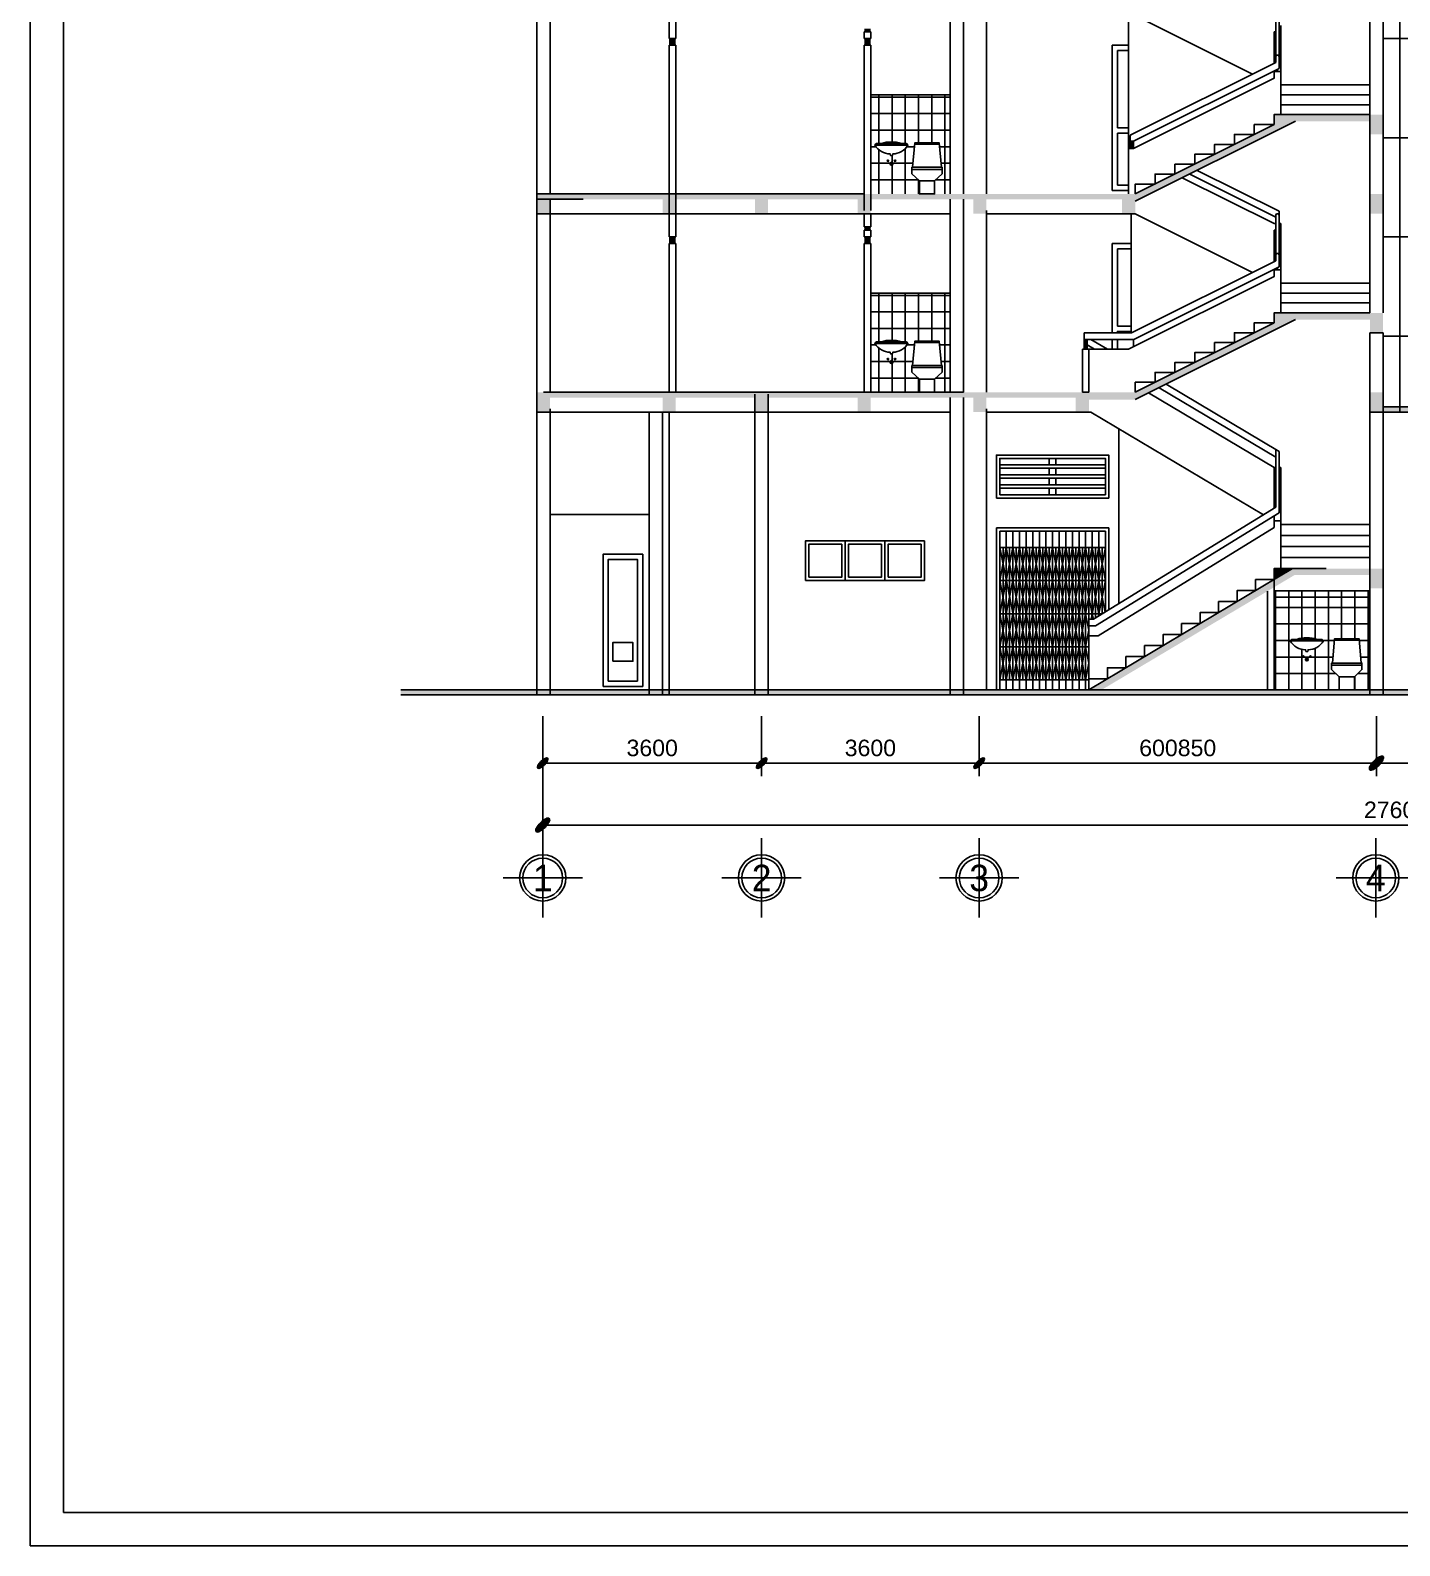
# Model space of a CAD drawing. Extents: x -107325 to -33325, y -20432 to 32068.
# Drawn here: x -107325 to -86613, y -20432 to 2491 of the extents above; entities that cross this region are included whole.
import ezdxf
from ezdxf.enums import TextEntityAlignment as Align

# ---------------------------------------------------------------- set-up
doc = ezdxf.new("R2010")
doc.units = 0
doc.header["$LTSCALE"] = 800
doc.header["$MEASUREMENT"] = 0
doc.header["$PDMODE"] = 2
doc.layers.get('0').update_dxf_attribs({"linetype": 'CONTINUOUS'})
doc.layers.get('DEFPOINTS').update_dxf_attribs({"linetype": 'CONTINUOUS'})
for name, color, linetype in [('BAO', 3, 'CONTINUOUS'), ('CUA', 4, 'CONTINUOUS'), ('DIM', 6, 'CONTINUOUS'), ('HATCH', 6, 'CONTINUOUS'), ('mc1', 5, 'CONTINUOUS'), ('MDUNG', 3, 'CONTINUOUS'), ('TBI', 3, 'CONTINUOUS'), ('TEXT', 7, 'CONTINUOUS')]:
    doc.layers.add(name, color=color, linetype=linetype)
doc.styles.add('T2', font='VTIMESN.TTF')
doc.styles.add('VNI-HELVE', font='VHELVEN.TTF')
doc.dimstyles.new('DIM100S', dxfattribs={"dimtxt": 250, "dimasz": 150, "dimexe": 200, "dimexo": 0, "dimgap": 100, "dimtad": 1, "dimdec": 0, "dimlfac": 100, "dimrnd": 50, "dimzin": 0, "dimdsep": 46, "dimtxsty": 'VNI-HELVE', "dimblk1": 'ARCHTICK', "dimblk2": 'ARCHTICK', "dimsah": 1, "dimcen": 0, "dimclrd": 6, "dimclre": 6, "dimclrt": 6, "dimadec": 0, "dimazin": 0, "dimtfac": 1, "dimtdec": 0, "dimtofl": 0, "dimtmove": 0, "dimatfit": 3, "dimldrblk": 'ARCHTICK', "dimfxl": 0, "dimtolj": 1, "dimtzin": 0, "dimarcsym": 0})

# ---------------------------------------------------------------- blocks, each defined once
blk = doc.blocks.new('WC2d21')
at = {"color": 151}
for p, q in [((-250, 738), (250, 738)), ((-69, 502), (-39, 502)), ((-54, 517), (-54, 488)), ((0, 483), (0, 432)), ((69, 502), (39, 502)), ((54, 517), (54, 488)), ((-25, 457), (25, 457))]:
    blk.add_line(p, q, dxfattribs=at)
blk.add_line((-154, 762), (154, 762))
blk.add_lwpolyline([(14, 580), (19, 605, 0.263805), (250, 738), (229, 762), (154, 762, 0.159336), (-154, 762), (-229, 762), (-250, 738, 0.263805), (-19, 605), (-14, 580), (0, 580)], format="xyb", close=True)
for centre, radius in [((-54, 502), 10.5), ((0, 457), 21), ((54, 502), 10.5)]:
    blk.add_circle(centre, radius, dxfattribs=at)
blk = doc.blocks.new('fdwc')
at = {"layer": 'mc1', "color": 4, "linetype": 'ByBlock'}
for points in [[(-600, 0), (0, 0), (0, 2000), (-600, 2000)], [(-520, 80), (-80, 80), (-80, 1920), (-520, 1920)], [(-452, 380), (-148, 380), (-148, 663), (-452, 663)]]:
    blk.add_lwpolyline(points, close=True, dxfattribs=at)
blk = doc.blocks.new('_ArchTick')
h = blk.add_hatch(color=256)
edge = h.paths.add_edge_path()
edge.add_ellipse((0, 0), major_axis=(0.5, 0.5), ratio=0.348148, start_angle=0, end_angle=360)
blk.add_ellipse((0, 0), major_axis=(0.5, 0.5), ratio=0.348148)
blk = doc.blocks.new('*D6')
at = {"layer": 'DEFPOINTS', "color": 0, "linetype": 'Continuous'}
for p in [(-99575, -7885), (-96264, -7885), (-96264, -8594)]:
    blk.add_point(p, dxfattribs=at)
at = {"layer": 'DIM', "color": 6, "linetype": 'Continuous', "lineweight": -2}
for p, q in [((-99575, -7885), (-99575, -8794)), ((-96264, -7885), (-96264, -8794)), ((-99575, -8594), (-96264, -8594))]:
    blk.add_line(p, q, dxfattribs=at)
at = {"layer": 'DIM', "color": 6, "linetype": 'Continuous', "lineweight": -2, "xscale": 150, "yscale": 150, "zscale": 150, "rotation": 180}
blk.add_blockref('_ArchTick', (-99575, -8594), dxfattribs=at)
at = {"layer": 'DIM', "color": 6, "linetype": 'Continuous', "lineweight": -2, "xscale": 150, "yscale": 150, "zscale": 150}
blk.add_blockref('_ArchTick', (-96264, -8594), dxfattribs=at)
at = {"layer": 'DIM', "color": 6, "linetype": 'Continuous', "insert": (-97919, -8366), "char_height": 250, "attachment_point": 5, "style": 'VNI-HELVE'}
blk.add_mtext('\\A1;3600', dxfattribs=at)
blk = doc.blocks.new('*D7')
at = {"layer": 'DEFPOINTS', "color": 0, "linetype": 'Continuous'}
for p in [(-96264, -7885), (-92974, -7885), (-92974, -8594)]:
    blk.add_point(p, dxfattribs=at)
at = {"layer": 'DIM', "color": 6, "linetype": 'Continuous', "lineweight": -2}
for p, q in [((-96264, -7885), (-96264, -8794)), ((-92974, -7885), (-92974, -8794)), ((-96264, -8594), (-92974, -8594))]:
    blk.add_line(p, q, dxfattribs=at)
at = {"layer": 'DIM', "color": 6, "linetype": 'Continuous', "lineweight": -2, "xscale": 150, "yscale": 150, "zscale": 150, "rotation": 180}
blk.add_blockref('_ArchTick', (-96264, -8594), dxfattribs=at)
at = {"layer": 'DIM', "color": 6, "linetype": 'Continuous', "lineweight": -2, "xscale": 150, "yscale": 150, "zscale": 150}
blk.add_blockref('_ArchTick', (-92974, -8594), dxfattribs=at)
at = {"layer": 'DIM', "color": 6, "linetype": 'Continuous', "insert": (-94619, -8366), "char_height": 250, "attachment_point": 5, "style": 'VNI-HELVE'}
blk.add_mtext('\\A1;3600', dxfattribs=at)
blk = doc.blocks.new('*D8')
at = {"layer": 'DEFPOINTS', "color": 0, "linetype": 'Continuous'}
for p in [(-92974, -7885), (-86965, -7885), (-86965, -8594)]:
    blk.add_point(p, dxfattribs=at)
at = {"layer": 'DIM', "color": 6, "linetype": 'Continuous', "lineweight": -2}
for p, q in [((-92974, -7885), (-92974, -8794)), ((-86965, -7885), (-86965, -8794)), ((-92974, -8594), (-86965, -8594))]:
    blk.add_line(p, q, dxfattribs=at)
at = {"layer": 'DIM', "color": 6, "linetype": 'Continuous', "lineweight": -2, "xscale": 150, "yscale": 150, "zscale": 150, "rotation": 180}
blk.add_blockref('_ArchTick', (-92974, -8594), dxfattribs=at)
at = {"layer": 'DIM', "color": 6, "linetype": 'Continuous', "lineweight": -2, "xscale": 150, "yscale": 150, "zscale": 150}
blk.add_blockref('_ArchTick', (-86965, -8594), dxfattribs=at)
at = {"layer": 'DIM', "color": 6, "linetype": 'Continuous', "insert": (-89970, -8366), "char_height": 250, "attachment_point": 5, "style": 'VNI-HELVE'}
blk.add_mtext('\\A1;600850', dxfattribs=at)
blk = doc.blocks.new('*D9')
at = {"layer": 'DEFPOINTS', "color": 0, "linetype": 'Continuous'}
for p in [(-86965, -7885), (-83669, -7885), (-83669, -8594)]:
    blk.add_point(p, dxfattribs=at)
at = {"layer": 'DIM', "color": 6, "linetype": 'Continuous', "lineweight": -2}
for p, q in [((-86965, -7885), (-86965, -8794)), ((-83669, -7885), (-83669, -8794)), ((-86965, -8594), (-83669, -8594))]:
    blk.add_line(p, q, dxfattribs=at)
at = {"layer": 'DIM', "color": 6, "linetype": 'Continuous', "lineweight": -2, "xscale": 200, "yscale": 200, "zscale": 200, "rotation": 180}
blk.add_blockref('_ArchTick', (-86965, -8594), dxfattribs=at)
at = {"layer": 'DIM', "color": 6, "linetype": 'Continuous', "lineweight": -2, "xscale": 200, "yscale": 200, "zscale": 200}
blk.add_blockref('_ArchTick', (-83669, -8594), dxfattribs=at)
at = {"layer": 'DIM', "color": 6, "linetype": 'Continuous', "insert": (-85317, -8366), "char_height": 250, "attachment_point": 5, "style": 'VNI-HELVE'}
blk.add_mtext('\\A1;3600', dxfattribs=at)
blk = doc.blocks.new('*D22')
at = {"layer": 'DEFPOINTS', "color": 0, "linetype": 'Continuous'}
for p in [(-99575, -7885), (-73761, -7885), (-99575, -9531)]:
    blk.add_point(p, dxfattribs=at)
at = {"layer": 'DIM', "color": 6, "linetype": 'Continuous', "lineweight": -2}
for p, q in [((-99575, -7885), (-99575, -9731)), ((-73761, -7885), (-73761, -9731)), ((-73761, -9531), (-99575, -9531))]:
    blk.add_line(p, q, dxfattribs=at)
at = {"layer": 'DIM', "color": 6, "linetype": 'Continuous', "lineweight": -2, "xscale": 200, "yscale": 200, "zscale": 200, "rotation": 180}
blk.add_blockref('_ArchTick', (-99575, -9531), dxfattribs=at)
at = {"layer": 'DIM', "color": 6, "linetype": 'Continuous', "lineweight": -2, "xscale": 200, "yscale": 200, "zscale": 200}
blk.add_blockref('_ArchTick', (-73761, -9531), dxfattribs=at)
at = {"layer": 'DIM', "color": 6, "linetype": 'Continuous', "insert": (-86668, -9303), "char_height": 250, "attachment_point": 5, "style": 'VNI-HELVE'}
blk.add_mtext('\\A1;27600', dxfattribs=at)

msp = doc.modelspace()

# ---------------------------------------------------------------- hatches: boundary and pattern name
at = {"layer": 'HATCH'}
h = msp.add_hatch(dxfattribs=at)
h.set_pattern_fill('_USER', color=6, scale=250, style=0, pattern_type=0)
h.set_pattern_definition([(0, (98509.05, 7230.74), (0, 250), [])])
h.paths.add_polyline_path([(-93412.808, 1516.307), (-94612.808, 1516.307), (-94612.808, 66.307), (-94612.808, 16.307), (-93877.808, 16.307), (-93877.808, 212.139), (-93991.808, 320.007), (-93991.808, 387.971), (-93991.808, 419.307), (-93980.04, 419.307), (-93947.808, 787.307), (-93762.808, 787.307), (-93577.808, 787.307), (-93545.575, 419.307), (-93533.808, 419.307), (-93533.808, 387.971), (-93533.808, 320.007), (-93647.808, 212.139), (-93647.808, 16.307), (-93412.808, 16.307)])
h.paths.add_polyline_path([(-94071.135, 778.798), (-94050.192, 754.289, -0.263804579), (-94280.959, 620.817), (-94285.862, 596.307), (-94300.332, 596.307), (-94314.802, 596.307), (-94319.706, 620.817, -0.263804579), (-94550.472, 754.289), (-94529.529, 778.798), (-94454.154, 778.798, -0.159336024), (-94146.51, 778.798)], flags=16)
h.paths.add_polyline_path([(-94235.523, 518.798, -1), (-94256.523, 518.798, -1)], flags=16)
h.paths.add_polyline_path([(-94279.332, 473.798, -1), (-94321.332, 473.798, -1)], flags=16)
h.paths.add_polyline_path([(-94344.141, 518.798, -1), (-94365.141, 518.798, -1)], flags=16)
h = msp.add_hatch(dxfattribs=at)
h.set_pattern_fill('_USER', color=6, scale=200, angle=90, style=0, pattern_type=0)
h.set_pattern_definition([(90, (98509.05, 7230.74), (-200, 1e-14), [])])
h.paths.add_polyline_path([(-93412.808, 1516.307), (-94612.808, 1516.307), (-94612.808, 66.307), (-94612.808, 16.307), (-93877.808, 16.307), (-93877.808, 212.139), (-93991.808, 320.007), (-93991.808, 387.971), (-93991.808, 419.307), (-93980.04, 419.307), (-93947.808, 787.307), (-93762.808, 787.307), (-93577.808, 787.307), (-93545.575, 419.307), (-93533.808, 419.307), (-93533.808, 387.971), (-93533.808, 320.007), (-93647.808, 212.139), (-93647.808, 16.307), (-93412.808, 16.307)])
h.paths.add_polyline_path([(-94071.135, 778.798), (-94050.192, 754.289, -0.263804579), (-94280.959, 620.817), (-94285.862, 596.307), (-94300.332, 596.307), (-94314.802, 596.307), (-94319.706, 620.817, -0.263804579), (-94550.472, 754.289), (-94529.529, 778.798), (-94454.154, 778.798, -0.159336024), (-94146.51, 778.798)], flags=16)
h.paths.add_polyline_path([(-94235.523, 518.798, -1), (-94256.523, 518.798, -1)], flags=16)
h.paths.add_polyline_path([(-94344.141, 518.798, -1), (-94365.141, 518.798, -1)], flags=16)
h.paths.add_polyline_path([(-94279.332, 473.798, -1), (-94321.332, 473.798, -1)], flags=16)
h = msp.add_hatch(dxfattribs=at)
h.set_pattern_fill('_USER', color=6, scale=250, style=0, pattern_type=0)
h.set_pattern_definition([(0, (98509.05, 4230.74), (0, 250), [])])
h.paths.add_polyline_path([(-93412.808, -1483.693), (-94612.808, -1483.693), (-94612.808, -2933.693), (-94612.808, -2983.693), (-93877.808, -2983.693), (-93877.808, -2787.861), (-93991.808, -2679.993), (-93991.808, -2612.029), (-93991.808, -2580.693), (-93980.04, -2580.693), (-93947.808, -2212.693), (-93762.808, -2212.693), (-93577.808, -2212.693), (-93545.575, -2580.693), (-93533.808, -2580.693), (-93533.808, -2612.029), (-93533.808, -2679.993), (-93647.808, -2787.861), (-93647.808, -2983.693), (-93412.808, -2983.693)])
h.paths.add_polyline_path([(-94071.135, -2221.202), (-94050.192, -2245.711, -0.263804579), (-94280.959, -2379.183), (-94285.862, -2403.693), (-94300.332, -2403.693), (-94314.802, -2403.693), (-94319.706, -2379.183, -0.263804579), (-94550.472, -2245.711), (-94529.529, -2221.202), (-94454.154, -2221.202, -0.159336024), (-94146.51, -2221.202)], flags=16)
h.paths.add_polyline_path([(-94235.523, -2481.202, -1), (-94256.523, -2481.202, -1)], flags=16)
h.paths.add_polyline_path([(-94279.332, -2526.202, -1), (-94321.332, -2526.202, -1)], flags=16)
h.paths.add_polyline_path([(-94344.141, -2481.202, -1), (-94365.141, -2481.202, -1)], flags=16)
h = msp.add_hatch(dxfattribs=at)
h.set_pattern_fill('_USER', color=6, scale=200, angle=90, style=0, pattern_type=0)
h.set_pattern_definition([(90, (98509.05, 4230.74), (-200, 1e-14), [])])
h.paths.add_polyline_path([(-93412.808, -1483.693), (-94612.808, -1483.693), (-94612.808, -2933.693), (-94612.808, -2983.693), (-93877.808, -2983.693), (-93877.808, -2787.861), (-93991.808, -2679.993), (-93991.808, -2612.029), (-93991.808, -2580.693), (-93980.04, -2580.693), (-93947.808, -2212.693), (-93762.808, -2212.693), (-93577.808, -2212.693), (-93545.575, -2580.693), (-93533.808, -2580.693), (-93533.808, -2612.029), (-93533.808, -2679.993), (-93647.808, -2787.861), (-93647.808, -2983.693), (-93412.808, -2983.693)])
h.paths.add_polyline_path([(-94071.135, -2221.202), (-94050.192, -2245.711, -0.263804579), (-94280.959, -2379.183), (-94285.862, -2403.693), (-94300.332, -2403.693), (-94314.802, -2403.693), (-94319.706, -2379.183, -0.263804579), (-94550.472, -2245.711), (-94529.529, -2221.202), (-94454.154, -2221.202, -0.159336024), (-94146.51, -2221.202)], flags=16)
h.paths.add_polyline_path([(-94235.523, -2481.202, -1), (-94256.523, -2481.202, -1)], flags=16)
h.paths.add_polyline_path([(-94344.141, -2481.202, -1), (-94365.141, -2481.202, -1)], flags=16)
h.paths.add_polyline_path([(-94279.332, -2526.202, -1), (-94321.332, -2526.202, -1)], flags=16)
h = msp.add_hatch(dxfattribs=at)
h.set_pattern_fill('_USER', color=6, scale=200, angle=90, style=0, pattern_type=0)
h.set_pattern_definition([(90, (98509.05, 26760.27), (-200, 1e-14), [])])
h.paths.add_polyline_path([(-87062.808, -5983.693), (-88512.679, -5983.693), (-88512.679, -7483.693), (-87527.808, -7483.693), (-87527.808, -7287.861), (-87641.808, -7179.993), (-87641.808, -7112.029), (-87641.808, -7080.693), (-87630.04, -7080.693), (-87597.808, -6712.693), (-87412.808, -6712.693), (-87227.808, -6712.693), (-87195.575, -7080.693), (-87183.808, -7080.693), (-87183.808, -7112.029), (-87183.808, -7179.993), (-87297.808, -7287.861), (-87297.808, -7483.693), (-87062.808, -7483.693)])
h.paths.add_polyline_path([(-87787.757, -6721.202), (-87766.815, -6745.711, -0.263804579), (-87997.581, -6879.183), (-88002.484, -6903.693), (-88016.954, -6903.693), (-88031.424, -6903.693), (-88036.328, -6879.183, -0.263804579), (-88267.094, -6745.711), (-88246.152, -6721.202), (-88170.776, -6721.202, -0.159336024), (-87863.132, -6721.202)], flags=16)
h.paths.add_polyline_path([(-87952.145, -6981.202, -1), (-87973.145, -6981.202, -1)], flags=16)
h.paths.add_polyline_path([(-88060.763, -6981.202, -1), (-88081.763, -6981.202, -1)], flags=16)
h.paths.add_polyline_path([(-87995.954, -7026.202, -1), (-88037.954, -7026.202, -1)], flags=16)
h = msp.add_hatch(dxfattribs=at)
h.set_pattern_fill('_USER', color=6, scale=250, style=0, pattern_type=0)
h.set_pattern_definition([(0, (98509.05, 26760.27), (0, 250), [])])
h.paths.add_polyline_path([(-87062.808, -5983.693), (-88512.679, -5983.693), (-88512.679, -7483.693), (-87527.808, -7483.693), (-87527.808, -7287.861), (-87641.808, -7179.993), (-87641.808, -7112.029), (-87641.808, -7080.693), (-87630.04, -7080.693), (-87597.808, -6712.693), (-87412.808, -6712.693), (-87227.808, -6712.693), (-87195.575, -7080.693), (-87183.808, -7080.693), (-87183.808, -7112.029), (-87183.808, -7179.993), (-87297.808, -7287.861), (-87297.808, -7483.693), (-87062.808, -7483.693)])
h.paths.add_polyline_path([(-87787.757, -6721.202), (-87766.815, -6745.711, -0.263804579), (-87997.581, -6879.183), (-88002.484, -6903.693), (-88016.954, -6903.693), (-88031.424, -6903.693), (-88036.328, -6879.183, -0.263804579), (-88267.094, -6745.711), (-88246.152, -6721.202), (-88170.776, -6721.202, -0.159336024), (-87863.132, -6721.202)], flags=16)
h.paths.add_polyline_path([(-87952.145, -6981.202, -1), (-87973.145, -6981.202, -1)], flags=16)
h.paths.add_polyline_path([(-88060.763, -6981.202, -1), (-88081.763, -6981.202, -1)], flags=16)
h.paths.add_polyline_path([(-87995.954, -7026.202, -1), (-88037.954, -7026.202, -1)], flags=16)

# ---------------------------------------------------------------- linework, layer by layer
at = {"layer": 'BAO', "color": 3, "linetype": 'Continuous'}
for p, q in [((-99574.792, -10931.377), (-99574.792, -9731.377)), ((-96263.621, -10931.377), (-96263.621, -9731.377)), ((-92973.951, -10931.377), (-92973.951, -9731.377)), ((-86973.951, -10931.377), (-86973.951, -9731.377)), ((-98974.792, -10331.377), (-100174.792, -10331.377)), ((-95663.621, -10331.377), (-96863.621, -10331.377)), ((-92373.951, -10331.377), (-93573.951, -10331.377)), ((-86373.951, -10331.377), (-87573.951, -10331.377))]:
    msp.add_line(p, q, dxfattribs=at)
for points in [[(-90612.679, 16.307), (-90612.679, 166.307), (-90312.679, 166.307), (-90312.679, 316.307), (-90012.679, 316.307), (-90012.679, 466.307), (-89712.679, 466.307), (-89712.679, 616.307), (-89412.679, 616.307), (-89412.679, 766.307), (-89112.679, 766.307), (-89112.679, 916.307), (-88812.679, 916.307), (-88812.679, 1066.307), (-88512.679, 1066.307)], [(-99662.808, -283.693), (-93412.808, -283.693)], [(-90612.679, -2983.693), (-90612.679, -2833.693), (-90312.679, -2833.693), (-90312.679, -2683.693), (-90012.679, -2683.693), (-90012.679, -2533.693), (-89712.679, -2533.693), (-89712.679, -2383.693), (-89412.679, -2383.693), (-89412.679, -2233.693), (-89112.679, -2233.693), (-89112.679, -2083.693), (-88812.679, -2083.693), (-88812.679, -1933.693), (-88512.679, -1933.693)], [(-99662.808, -3283.693), (-97762.808, -3283.693)], [(-97762.808, -3283.693), (-93412.748, -3283.693)], [(-92862.808, -3283.693), (-91284.189, -3283.693)], [(-91312.679, -7483.693), (-91312.679, -7317.026), (-91032.679, -7317.026), (-91032.679, -7150.359), (-90752.679, -7150.359), (-90752.679, -6983.693), (-90472.679, -6983.693), (-90472.679, -6817.026), (-90192.679, -6817.026), (-90192.679, -6650.359), (-89912.679, -6650.359), (-89912.679, -6483.693), (-89632.679, -6483.693), (-89632.679, -6317.026), (-89352.679, -6317.026), (-89352.679, -6150.359), (-89072.679, -6150.359), (-89072.679, -5983.693), (-88792.679, -5983.693), (-88792.679, -5817.026), (-88512.679, -5817.026)]]:
    msp.add_lwpolyline(points, dxfattribs=at)
for centre, radius in [((-99574.792, -10331.377), 350), ((-99574.792, -10331.377), 300), ((-96263.621, -10331.377), 350), ((-96263.621, -10331.377), 300), ((-92973.951, -10331.377), 350), ((-92973.951, -10331.377), 300), ((-86973.951, -10331.377), 350), ((-86973.951, -10331.377), 300)]:
    msp.add_circle(centre, radius, dxfattribs=at)
at = {"layer": 'CUA', "color": 4, "linetype": 'ByBlock'}
for p, q in [((-88487.679, 2003.074), (-88487.679, 2616.307)), ((-88437.679, 2616.307), (-88437.679, 1915.611)), ((-88412.679, 2466.307), (-88412.679, 2566.307)), ((-88487.679, 2466.307), (-88512.679, 2466.307)), ((-88512.679, 2466.307), (-88512.679, 1990.611)), ((-88412.679, 2466.307), (-88437.679, 2466.307)), ((-88412.679, 1216.307), (-88412.679, 2466.307)), ((-90712.679, 2266.307), (-90962.808, 2266.307)), ((-90962.808, 2266.307), (-90962.808, 66.307)), ((-90712.679, 2186.307), (-90882.808, 2186.307)), ((-90882.808, 2186.307), (-90882.808, 1016.307)), ((-88487.679, 2096.307), (-88487.679, 2016.307)), ((-88457.679, 2116.307), (-88467.679, 2116.307)), ((-88437.679, 2016.307), (-88437.679, 2096.307)), ((-90667.679, 916.307), (-88487.679, 2003.074)), ((-90637.679, 815.611), (-88437.679, 1915.611)), ((-88512.679, 1878.111), (-88512.679, 1766.307)), ((-88412.679, 1866.307), (-88512.679, 1866.307)), ((-88462.679, 1903.111), (-88462.679, 1866.307)), ((-88462.679, 1903.111), (-88462.679, 1866.307)), ((-88412.679, 1216.307), (-88412.679, 1866.307)), ((-88412.679, 1666.307), (-87062.808, 1666.307)), ((-88412.679, 1516.307), (-87062.808, 1516.307)), ((-88412.679, 1366.307), (-87062.808, 1366.307)), ((-90882.808, 1016.307), (-90712.679, 1016.307)), ((-90882.808, 146.307), (-90882.808, 936.307)), ((-90882.808, 936.307), (-90712.679, 936.307)), ((-90712.679, 703.807), (-90712.679, 16.307)), ((-90637.679, 703.807), (-90712.679, 703.807)), ((-90687.679, 896.307), (-90687.679, 816.307)), ((-90687.679, 840.611), (-90687.679, 703.807)), ((-90687.679, 816.307), (-90637.679, 816.307)), ((-90662.679, 816.307), (-90662.679, 703.807)), ((-90662.679, 816.307), (-90662.679, 703.807)), ((-90637.679, 816.307), (-90637.679, 703.807)), ((-89900.876, 260.406), (-88512.679, -433.693)), ((-89788.376, 316.656), (-88487.679, -333.693)), ((-89676.573, 372.557), (-88437.679, -246.889)), ((-90962.808, 66.307), (-90712.679, 66.307)), ((-90712.679, 146.307), (-90882.808, 146.307)), ((-88512.679, -433.693), (-88487.679, -433.693)), ((-88487.679, -383.693), (-88487.679, -303.693)), ((-88487.679, -996.926), (-88487.679, -383.693)), ((-88457.679, -283.693), (-88467.679, -283.693)), ((-88437.679, -383.693), (-88437.679, -246.889)), ((-88437.679, -383.693), (-88437.679, -1084.389)), ((-88437.679, -433.693), (-88412.679, -433.693)), ((-88412.679, -533.693), (-88412.679, -433.693)), ((-88487.679, -533.693), (-88512.679, -533.693)), ((-88512.679, -533.693), (-88512.679, -1009.389)), ((-88412.679, -533.693), (-88437.679, -533.693)), ((-88412.679, -1783.693), (-88412.679, -533.693)), ((-90676.545, -733.693), (-90962.808, -733.693)), ((-90962.808, -733.693), (-90962.808, -2083.693)), ((-90676.545, -813.693), (-90882.808, -813.693)), ((-90882.808, -813.693), (-90882.808, -1983.693)), ((-88487.679, -903.693), (-88487.679, -983.693)), ((-88457.679, -883.693), (-88467.679, -883.693)), ((-88437.679, -983.693), (-88437.679, -903.693)), ((-90667.679, -2083.693), (-88487.679, -996.926)), ((-90636.286, -2183.693), (-88437.679, -1084.389)), ((-88512.679, -1121.889), (-88512.679, -1233.693)), ((-88412.679, -1133.693), (-88512.679, -1133.693)), ((-88462.679, -1096.889), (-88462.679, -1133.693)), ((-88462.679, -1096.889), (-88462.679, -1133.693)), ((-88412.679, -1783.693), (-88412.679, -1133.693)), ((-88412.679, -1333.693), (-87062.808, -1333.693)), ((-88412.679, -1483.693), (-87062.808, -1483.693)), ((-88412.679, -1633.693), (-87062.808, -1633.693)), ((-90882.808, -1983.693), (-90676.545, -1983.693)), ((-91387.679, -2183.693), (-91387.679, -2083.693)), ((-90667.679, -2083.693), (-91387.679, -2083.693)), ((-91387.679, -2183.693), (-91387.679, -2333.693)), ((-90636.286, -2183.693), (-91387.679, -2183.693)), ((-91362.679, -2183.693), (-91362.679, -2333.693)), ((-91362.679, -2183.693), (-91362.679, -2333.693)), ((-91337.679, -2183.693), (-91337.679, -2333.693)), ((-90637.679, -2183.693), (-90637.679, -2296.193)), ((-91412.679, -2333.693), (-91412.679, -2983.693)), ((-91312.679, -2983.693), (-91312.679, -2333.693)), ((-91412.679, -2983.693), (-91312.679, -2983.693)), ((-91243.403, -6417.026), (-91312.679, -6417.026)), ((-91312.679, -6417.026), (-91312.679, -6517.026)), ((-91312.679, -6667.026), (-91312.679, -7483.693))]:
    msp.add_line(p, q, dxfattribs=at)
at = {"layer": 'CUA', "color": 4}
for p, q in [((-91337.679, -2268.52), (-91228.189, -2333.693)), ((-91284.679, -2183.693), (-91032.679, -2333.693)), ((-88487.679, -4722.239), (-88487.679, -3848.574)), ((-88437.679, -4808.887), (-88437.679, -3878.336)), ((-88512.679, -4124.63), (-88487.679, -4124.63)), ((-88512.679, -4737.614), (-88512.679, -4124.63)), ((-88437.679, -4124.63), (-88412.679, -4124.63)), ((-88412.679, -5650.359), (-88412.679, -4124.63)), ((-92712.808, -5033.693), (-92712.808, -7483.693)), ((-91012.808, -5033.693), (-92712.808, -5033.693)), ((-91012.808, -6275.209), (-91012.808, -5033.693)), ((-88512.679, -5031.11), (-88512.679, -4855.012)), ((-88512.679, -4931.11), (-88412.679, -4931.11)), ((-87062.808, -4983.693), (-88412.679, -4983.693)), ((-92662.808, -5083.693), (-92662.808, -7483.693)), ((-91062.808, -5083.693), (-92662.808, -5083.693)), ((-92562.808, -5083.693), (-92562.808, -7483.693)), ((-92462.808, -5083.693), (-92462.808, -7483.693)), ((-92362.808, -5083.693), (-92362.808, -7483.693)), ((-92262.808, -5083.693), (-92262.808, -7483.693)), ((-92162.808, -5083.693), (-92162.808, -7483.693)), ((-92062.808, -5083.693), (-92062.808, -7483.693)), ((-91962.808, -5083.693), (-91962.808, -7483.693)), ((-91862.808, -5083.693), (-91862.808, -7483.693)), ((-91762.808, -5083.693), (-91762.808, -7483.693)), ((-91662.808, -5083.693), (-91662.808, -7483.693)), ((-91562.808, -5083.693), (-91562.808, -7483.693)), ((-91462.808, -5083.693), (-91462.808, -7483.693)), ((-91362.808, -5083.693), (-91362.808, -7483.693)), ((-91262.808, -5083.693), (-91262.808, -6417.026)), ((-91162.808, -5083.693), (-91162.808, -6367.46)), ((-91062.808, -5083.693), (-91062.808, -6305.959)), ((-91062.808, -6305.959), (-91062.808, -5083.693)), ((-87062.808, -5150.359), (-88412.679, -5150.359)), ((-92662.808, -5333.693), (-92262.808, -7333.693)), ((-92662.808, -5333.693), (-91062.808, -5333.693)), ((-92612.808, -5333.693), (-92612.808, -7333.693)), ((-92512.808, -5333.693), (-92512.808, -7333.693)), ((-92412.808, -5333.693), (-92412.808, -7333.693)), ((-92312.808, -5333.693), (-92312.808, -7333.693)), ((-92212.808, -5333.693), (-92212.808, -7333.693)), ((-92112.808, -5333.693), (-92112.808, -7333.693)), ((-92012.808, -5333.693), (-92012.808, -7333.693)), ((-91912.808, -5333.693), (-91912.808, -7333.693)), ((-91812.808, -5333.693), (-91812.808, -7333.693)), ((-91712.808, -5333.693), (-91712.808, -7333.693)), ((-91612.808, -5333.693), (-91612.808, -7333.693)), ((-91512.808, -5333.693), (-91512.808, -7333.693)), ((-91412.808, -5333.693), (-91412.808, -7333.693)), ((-91312.808, -5333.693), (-91312.808, -7333.693)), ((-91212.808, -5333.693), (-91212.808, -6398.21)), ((-91112.808, -5333.693), (-91112.808, -6336.709)), ((-87062.808, -5317.026), (-88412.679, -5317.026)), ((-87062.808, -5483.693), (-88412.679, -5483.693)), ((-92662.808, -5833.693), (-91062.808, -5833.693)), ((-92662.808, -6333.693), (-91107.903, -6333.693)), ((-92662.808, -6833.693), (-91312.679, -6833.693)), ((-92662.808, -7333.693), (-91312.679, -7333.693))]:
    msp.add_line(p, q, dxfattribs=at)
at = {"layer": 'CUA', "color": 3, "linetype": 'Continuous'}
msp.add_line((-91172.679, -6667.026), (-91312.679, -6667.026), dxfattribs=at)
at = {"layer": 'CUA', "color": 4, "linetype": 'ByBlock'}
for points in [[(-88412.679, 1216.307), (-88412.679, 1216.307), (-88412.679, 1866.307), (-88512.679, 1866.307), (-88512.679, 1766.307), (-90637.679, 703.807)], [(-88412.679, -1783.693), (-88412.679, -1783.693), (-88412.679, -1133.693), (-88512.679, -1133.693), (-88512.679, -1233.693), (-90712.679, -2333.693), (-91412.679, -2333.693)], [(-90962.808, -2183.693), (-90962.808, -2333.693)], [(-90882.808, -2083.693), (-90882.808, -2063.693), (-90676.545, -2063.693)], [(-90882.808, -2333.693), (-90882.808, -2183.693)]]:
    msp.add_lwpolyline(points, dxfattribs=at)
for points in [[(-92712.808, -4583.693), (-91012.808, -4583.693), (-91012.808, -3933.693), (-92712.808, -3933.693)], [(-92662.808, -4533.693), (-91062.808, -4533.693), (-91062.808, -3983.693), (-92662.808, -3983.693)], [(-92662.808, -4083.693), (-91062.808, -4083.693), (-91062.808, -3983.693), (-92662.808, -3983.693)], [(-92662.808, -4233.693), (-91062.808, -4233.693), (-91062.808, -4133.693), (-92662.808, -4133.693)], [(-92662.808, -4383.693), (-91062.808, -4383.693), (-91062.808, -4283.693), (-92662.808, -4283.693)], [(-92662.808, -4533.693), (-91062.808, -4533.693), (-91062.808, -4433.693), (-92662.808, -4433.693)]]:
    msp.add_lwpolyline(points, close=True, dxfattribs=at)
at = {"layer": 'CUA', "color": 4}
for points in [[(-91912.808, -4083.693), (-91812.808, -4083.693), (-91812.808, -3983.693), (-91912.808, -3983.693)], [(-91912.808, -4233.693), (-91812.808, -4233.693), (-91812.808, -4133.693), (-91912.808, -4133.693)], [(-91912.808, -4383.693), (-91812.808, -4383.693), (-91812.808, -4283.693), (-91912.808, -4283.693)], [(-91912.808, -4533.693), (-91812.808, -4533.693), (-91812.808, -4433.693), (-91912.808, -4433.693)], [(-95601.782, -5833.693), (-95001.782, -5833.693), (-95001.782, -5233.693), (-95601.782, -5233.693)], [(-95001.782, -5833.693), (-94401.782, -5833.693), (-94401.782, -5233.693), (-95001.782, -5233.693)], [(-94401.782, -5833.693), (-93801.782, -5833.693), (-93801.782, -5233.693), (-94401.782, -5233.693)], [(-95551.782, -5783.693), (-95051.782, -5783.693), (-95051.782, -5283.693), (-95551.782, -5283.693)], [(-94951.782, -5783.693), (-94451.782, -5783.693), (-94451.782, -5283.693), (-94951.782, -5283.693)], [(-94351.782, -5783.693), (-93851.782, -5783.693), (-93851.782, -5283.693), (-94351.782, -5283.693)]]:
    msp.add_lwpolyline(points, close=True, dxfattribs=at)
for points in [[(-92662.808, -7333.693), (-92562.808, -6833.693), (-92662.808, -6333.693), (-92562.808, -5833.693), (-92462.808, -5333.693)], [(-92562.808, -5333.693), (-92662.808, -5833.693), (-92562.808, -6333.693), (-92662.808, -6833.693), (-92562.808, -7333.693)], [(-92462.808, -7333.693), (-92562.808, -6833.693), (-92462.808, -6333.693), (-92362.808, -5833.693), (-92462.808, -5333.693)], [(-92562.808, -5333.693), (-92462.808, -5833.693), (-92562.808, -6333.693), (-92462.808, -6833.693), (-92562.808, -7333.693)], [(-92462.808, -7333.693), (-92362.808, -6833.693), (-92262.808, -6333.693), (-92362.808, -5833.693), (-92262.808, -5333.693)], [(-92362.808, -5333.693), (-92462.808, -5833.693), (-92362.808, -6333.693), (-92462.808, -6833.693), (-92362.808, -7333.693)], [(-92362.808, -5333.693), (-92262.808, -5833.693), (-92362.808, -6333.693), (-92262.808, -6833.693), (-92362.808, -7333.693)], [(-92162.808, -7333.693), (-92262.808, -6833.693), (-92162.808, -6333.693), (-92262.808, -5833.693), (-92162.808, -5333.693)], [(-92262.808, -5333.693), (-92162.808, -5833.693), (-92262.808, -6333.693), (-92162.808, -6833.693), (-92262.808, -7333.693)], [(-92162.808, -5333.693), (-92062.808, -5833.693), (-92162.808, -6333.693), (-92062.808, -6833.693), (-92162.808, -7333.693)], [(-92062.808, -7333.693), (-92162.808, -6833.693), (-92062.808, -6333.693), (-92162.808, -5833.693), (-92062.808, -5333.693)], [(-92062.808, -5333.693), (-91962.808, -5833.693), (-92062.808, -6333.693), (-91962.808, -6833.693), (-92062.808, -7333.693)], [(-91962.808, -7333.693), (-92062.808, -6833.693), (-91962.808, -6333.693), (-92062.808, -5833.693), (-91962.808, -5333.693)], [(-91962.808, -5333.693), (-91862.808, -5833.693), (-91962.808, -6333.693), (-91862.808, -6833.693), (-91962.808, -7333.693)], [(-91862.808, -7333.693), (-91962.808, -6833.693), (-91862.808, -6333.693), (-91962.808, -5833.693), (-91862.808, -5333.693)], [(-91862.808, -5333.693), (-91762.808, -5833.693), (-91862.808, -6333.693), (-91762.808, -6833.693), (-91862.808, -7333.693)], [(-91762.808, -7333.693), (-91862.808, -6833.693), (-91762.808, -6333.693), (-91862.808, -5833.693), (-91762.808, -5333.693)], [(-91762.808, -5333.693), (-91662.808, -5833.693), (-91762.808, -6333.693), (-91662.808, -6833.693), (-91762.808, -7333.693)], [(-91662.808, -7333.693), (-91762.808, -6833.693), (-91662.808, -6333.693), (-91762.808, -5833.693), (-91662.808, -5333.693)], [(-91662.808, -5333.693), (-91562.808, -5833.693), (-91662.808, -6333.693), (-91562.808, -6833.693), (-91662.808, -7333.693)], [(-91562.808, -7333.693), (-91662.808, -6833.693), (-91562.808, -6333.693), (-91662.808, -5833.693), (-91562.808, -5333.693)], [(-91562.808, -5333.693), (-91462.808, -5833.693), (-91562.808, -6333.693), (-91462.808, -6833.693), (-91562.808, -7333.693)], [(-91462.808, -7333.693), (-91562.808, -6833.693), (-91462.808, -6333.693), (-91562.808, -5833.693), (-91462.808, -5333.693)], [(-91462.808, -5333.693), (-91362.808, -5833.693), (-91462.808, -6333.693), (-91362.808, -6833.693), (-91462.808, -7333.693)], [(-91362.808, -7333.693), (-91462.808, -6833.693), (-91362.808, -6333.693), (-91462.808, -5833.693), (-91362.808, -5333.693)], [(-91279.474, -6417.026), (-91262.808, -6333.693), (-91362.808, -5833.693), (-91262.808, -5333.693)], [(-91362.808, -5333.693), (-91262.808, -5833.693), (-91362.808, -6333.693), (-91312.808, -6583.693)], [(-91262.808, -5333.693), (-91162.808, -5833.693), (-91262.808, -6333.693), (-91246.141, -6417.026)], [(-91170.508, -6372.195), (-91162.808, -6333.693), (-91262.808, -5833.693), (-91162.808, -5333.693)], [(-91162.808, -5333.693), (-91062.808, -5833.693), (-91162.808, -6333.693), (-91156.794, -6363.761)], [(-91067.747, -6308.997), (-91162.808, -5833.693), (-91062.808, -5333.693)], [(-91312.808, -7083.693), (-91362.808, -6833.693), (-91312.808, -6583.693)], [(-91312.808, -7083.693), (-91362.808, -7333.693)]]:
    msp.add_lwpolyline(points, dxfattribs=at)
at = {"layer": 'CUA', "color": 4, "linetype": 'ByBlock'}
for centre, start, end in [((-88467.679, 2096.307), 90, 180), ((-88457.679, 2096.307), 0, 90), ((-90667.679, 896.307), 90, 180), ((-88467.679, -303.693), 90, 180), ((-88457.679, -303.693), 0, 90), ((-88467.679, -903.693), 90, 180), ((-88457.679, -903.693), 0, 90)]:
    msp.add_arc(centre, 20, start, end, dxfattribs=at)
at = {"layer": 'HATCH', "color": 6}
for p, q in [((-94612.808, 1516.307), (-93412.808, 1516.307)), ((-94612.808, -1483.693), (-93412.808, -1483.693)), ((-88512.679, -6083.693), (-87062.808, -6083.693))]:
    msp.add_line(p, q, dxfattribs=at)
at = {"layer": 'mc1', "color": 5, "linetype": 'Continuous'}
for p, q in [((-97662.808, 2366.307), (-97562.808, 2366.307)), ((-94612.808, 2466.307), (-94712.808, 2466.307)), ((-94712.808, 2366.307), (-94612.808, 2366.307)), ((-97562.808, 2266.307), (-97662.808, 2266.307)), ((-94612.808, 2266.307), (-94712.808, 2266.307)), ((-97662.808, -633.693), (-97562.808, -633.693)), ((-94712.808, -483.693), (-94612.808, -483.693)), ((-94612.808, -533.693), (-94712.808, -533.693)), ((-94712.808, -633.693), (-94612.808, -633.693)), ((-97562.808, -733.693), (-97662.808, -733.693)), ((-94612.808, -733.693), (-94712.808, -733.693))]:
    msp.add_line(p, q, dxfattribs=at)
at = {"layer": 'mc1', "color": 5}
for p, q in [((-90612.679, -95.496), (-88189.073, 1116.307)), ((-90612.679, 16.307), (-88512.679, 1066.307)), ((-90612.679, -3095.496), (-88189.073, -1883.693)), ((-90612.679, -2983.693), (-88512.679, -1933.693))]:
    msp.add_line(p, q, dxfattribs=at)
at = {"layer": 'mc1'}
for p, q in [((-98962.808, 16.307), (-99662.808, 16.307)), ((-98962.808, -63.693), (-99662.808, -63.693))]:
    msp.add_line(p, q, dxfattribs=at)
at = {"layer": 'mc1', "color": 4, "linetype": 'Continuous'}
msp.add_line((-86982.808, -7563.693), (-83642.808, -7563.693), dxfattribs=at)
at = {"layer": 'mc1', "color": 5}
for points in [[(-88512.679, 1066.307), (-88512.679, 1216.307), (-87062.808, 1216.307)], [(-88512.679, -1933.693), (-88512.679, -1783.693), (-87062.808, -1783.693)], [(-91312.679, -7483.693), (-88232.679, -5650.359)], [(-88512.679, -5817.026), (-88512.679, -5650.359), (-87726.161, -5650.359)]]:
    msp.add_lwpolyline(points, dxfattribs=at)
at = {"layer": 'mc1', "color": 5, "linetype": 'Continuous'}
for points in [[(-99662.808, 16.307), (-94712.808, 16.307)], [(-99562.808, -2983.693), (-93212.808, -2983.693)], [(-86862.808, -3203.693), (-77162.808, -3203.693)], [(-87062.808, -3283.693), (-80262.808, -3283.693)]]:
    msp.add_lwpolyline(points, dxfattribs=at)
for points in [[(-97662.808, 2366.307), (-97562.808, 2366.307), (-97662.808, 2266.307), (-97562.808, 2266.307)], [(-94712.808, 2516.307), (-94612.808, 2516.307), (-94712.808, 2466.307), (-94612.808, 2466.307)], [(-94712.808, 2366.307), (-94612.808, 2366.307), (-94712.808, 2266.307), (-94612.808, 2266.307)], [(-97662.808, -633.693), (-97562.808, -633.693), (-97662.808, -733.693), (-97562.808, -733.693)], [(-94712.808, -483.693), (-94612.808, -483.693), (-94712.808, -533.693), (-94612.808, -533.693)], [(-94712.808, -633.693), (-94612.808, -633.693), (-94712.808, -733.693), (-94612.808, -733.693)]]:
    msp.add_solid(points, dxfattribs=at)
at = {"layer": 'mc1', "color": 5}
for points in [[(-88512.679, 1116.307), (-88512.679, 1216.307), (-87062.808, 1116.307), (-87062.808, 1216.307)], [(-90612.679, -95.496), (-90612.679, 16.307), (-88189.073, 1116.307), (-88512.679, 1066.307)], [(-88512.679, 1066.307), (-88512.679, 1116.307), (-88189.073, 1116.307)], [(-99662.808, -63.693), (-98962.808, -63.693), (-99662.808, 16.307), (-98962.808, 16.307)], [(-88512.679, -1883.693), (-88512.679, -1783.693), (-87062.808, -1883.693), (-87062.808, -1783.693)], [(-90612.679, -3095.496), (-90612.679, -2983.693), (-88189.073, -1883.693), (-88512.679, -1933.693)], [(-88512.679, -1933.693), (-88512.679, -1883.693), (-88189.073, -1883.693)], [(-91312.679, -3095.496), (-91312.679, -3063.693), (-90612.679, -3095.496), (-90612.679, -3063.693)], [(-86862.808, -3283.693), (-86862.808, -3203.693), (-83762.808, -3283.693), (-83762.808, -3203.693)], [(-88512.679, -5650.359), (-88512.679, -5817.026), (-88232.679, -5650.359)], [(-88400.679, -5750.359), (-88232.679, -5650.359), (-87062.808, -5750.359), (-87062.808, -5650.359)], [(-91312.679, -7483.693), (-91117.17, -7483.693), (-88400.679, -5750.359), (-88205.17, -5750.359)]]:
    msp.add_solid(points, dxfattribs=at)
at = {"layer": 'mc1', "color": 5, "linetype": 'ByBlock'}
for points in [[(-87062.808, 1216.307), (-86862.808, 1216.307), (-87062.808, 916.307), (-86862.808, 916.307)], [(-99662.808, 16.307), (-99462.808, 16.307), (-99662.808, -283.693), (-99462.808, -283.693)], [(-98962.808, 16.307), (-97605.255, 16.307), (-98962.808, -63.693), (-97605.255, -63.693)], [(-97762.808, 16.307), (-97562.808, 16.307), (-97762.808, -283.693), (-97562.808, -283.693)], [(-97562.808, 16.307), (-94812.808, 16.307), (-97562.808, -63.693), (-94812.808, -63.693)], [(-96365.908, 16.307), (-96165.908, 16.307), (-96365.908, -283.693), (-96165.908, -283.693)], [(-94812.808, 16.307), (-94612.808, 16.307), (-94812.808, -283.693), (-94612.808, -283.693)], [(-94612.808, 16.307), (-93062.808, 16.307), (-94612.808, -63.693), (-93062.808, -63.693)], [(-93062.808, 16.307), (-92862.808, 16.307), (-93062.808, -283.693), (-92862.808, -283.693)], [(-92862.808, 16.307), (-90812.679, 16.307), (-92862.808, -63.693), (-90812.679, -63.693)], [(-90812.679, 16.307), (-90612.679, 16.307), (-90812.679, -283.693), (-90612.679, -283.693)], [(-87062.808, 16.307), (-86862.808, 16.307), (-87062.808, -283.693), (-86862.808, -283.693)], [(-87062.808, -1783.693), (-86862.808, -1783.693), (-87062.808, -2083.693), (-86862.808, -2083.693)], [(-99662.808, -2983.693), (-99462.808, -2983.693), (-99662.808, -3283.693), (-99462.808, -3283.693)], [(-99562.808, -2983.693), (-97605.255, -2983.693), (-99562.808, -3063.693), (-97605.255, -3063.693)], [(-98962.808, -2983.693), (-97605.255, -2983.693), (-98962.808, -3063.693), (-97605.255, -3063.693)], [(-97762.808, -2983.693), (-97562.808, -2983.693), (-97762.808, -3283.693), (-97562.808, -3283.693)], [(-97562.808, -2983.693), (-94812.808, -2983.693), (-97562.808, -3063.693), (-94812.808, -3063.693)], [(-96365.908, -2983.693), (-96165.908, -2983.693), (-96365.908, -3283.693), (-96165.908, -3283.693)], [(-94812.808, -2983.693), (-94612.808, -2983.693), (-94812.808, -3283.693), (-94612.808, -3283.693)], [(-94612.808, -2983.693), (-93062.808, -2983.693), (-94612.808, -3063.693), (-93062.808, -3063.693)], [(-93062.808, -2983.693), (-92862.808, -2983.693), (-93062.808, -3283.693), (-92862.808, -3283.693)], [(-92862.808, -2983.693), (-90612.679, -2983.693), (-92862.808, -3063.693), (-90612.679, -3063.693)], [(-91512.679, -2983.693), (-91312.679, -2983.693), (-91512.679, -3283.693), (-91312.679, -3283.693)], [(-87062.808, -2983.693), (-86862.808, -2983.693), (-87062.808, -3283.693), (-86862.808, -3283.693)], [(-87062.808, -5650.359), (-86862.808, -5650.359), (-87062.808, -5950.359), (-86862.808, -5950.359)]]:
    msp.add_solid(points, dxfattribs=at)
at = {"layer": 'mc1', "color": 4, "linetype": 'Continuous'}
for points in [[(-99662.808, -7563.693), (-101723.038, -7563.693), (-99662.808, -7483.693), (-101723.038, -7483.693)], [(-93412.748, -7563.693), (-99662.808, -7563.693), (-93412.748, -7483.693), (-99662.808, -7483.693)], [(-86862.808, -7563.693), (-93412.748, -7563.693), (-86862.808, -7483.693), (-93412.748, -7483.693)], [(-81962.808, -7563.693), (-86862.808, -7563.693), (-81962.808, -7483.693), (-86862.808, -7483.693)]]:
    msp.add_solid(points, dxfattribs=at)
at = {"layer": 'MDUNG', "color": 3}
for p, q in [((-99662.808, 25116.307), (-99662.808, -3233.693)), ((-86612.808, -3283.693), (-86612.808, 23366.307)), ((-87062.808, 16.307), (-87062.808, 3016.307)), ((-86862.808, 16.307), (-86862.808, 3016.307)), ((-99462.808, 16.307), (-99462.808, 2936.307)), ((-93412.808, 2936.307), (-93412.808, 16.307)), ((-93212.808, 2936.307), (-93212.808, 16.307)), ((-92862.808, 16.307), (-92862.808, 2766.307)), ((-97662.808, 2666.307), (-97662.808, 2366.307)), ((-97562.808, 2366.307), (-97562.808, 2666.307)), ((-94712.808, 2466.307), (-94712.808, 2366.307)), ((-94612.808, 2366.307), (-94612.808, 2466.307)), ((-86862.808, 2366.307), (-77162.808, 2366.307)), ((-97662.808, 2266.307), (-97662.808, -333.693)), ((-97562.808, -333.693), (-97562.808, 2266.307)), ((-94712.808, 2266.307), (-94712.808, -233.693)), ((-94612.808, -233.693), (-94612.808, 2266.307)), ((-86862.808, 866.307), (-77162.808, 866.307)), ((-87062.808, -1783.693), (-87062.808, 16.307)), ((-86862.808, -1783.693), (-86862.808, 16.307)), ((-99462.808, -2983.693), (-99462.808, -63.693)), ((-93412.808, -63.693), (-93412.808, -2983.693)), ((-93212.808, -63.693), (-93212.808, -2983.693)), ((-97662.808, -333.693), (-97662.808, -633.693)), ((-97562.808, -633.693), (-97562.808, -333.693)), ((-94712.808, -283.693), (-94712.808, -483.693)), ((-94612.808, -483.693), (-94612.808, -283.693)), ((-92862.808, -2983.693), (-92862.808, -233.693)), ((-94712.808, -533.693), (-94712.808, -633.693)), ((-94612.808, -633.693), (-94612.808, -533.693)), ((-86862.808, -633.693), (-77162.808, -633.693)), ((-97662.808, -733.693), (-97662.808, -2983.693)), ((-97562.808, -2983.693), (-97562.808, -733.693)), ((-94712.808, -733.693), (-94712.808, -2983.693)), ((-94612.808, -2983.693), (-94612.808, -733.693)), ((-87062.808, -7563.693), (-87062.808, -2083.693)), ((-86862.808, -2083.693), (-87062.808, -2083.693)), ((-86862.808, -7563.693), (-86862.808, -2083.693)), ((-86862.808, -2133.693), (-77162.808, -2133.693)), ((-90251.636, -2914.974), (-88487.679, -3964.948)), ((-90145.381, -2861.847), (-88437.679, -3878.336)), ((-96365.908, -7563.693), (-96365.908, -3013.693)), ((-96162.808, -7563.693), (-96162.808, -3013.693)), ((-93412.748, -7563.693), (-93412.748, -3063.693)), ((-93212.748, -3063.693), (-93212.748, -7563.693)), ((-90411.019, -2994.666), (-88512.679, -4124.63)), ((-99662.808, -7563.693), (-99662.808, -3233.693)), ((-99462.808, -3233.693), (-99462.808, -7563.693)), ((-97962.808, -7563.693), (-97962.808, -3283.693)), ((-97762.808, -7563.693), (-97762.808, -3283.693)), ((-97662.808, -3283.693), (-97662.808, -7563.693)), ((-92862.808, -3233.693), (-92862.808, -7483.693)), ((-90862.808, -3534.515), (-90862.808, -6182.958)), ((-88512.679, -7483.693), (-88512.679, -5817.026)), ((-88612.679, -7483.693), (-88612.679, -5992.925))]:
    msp.add_line(p, q, dxfattribs=at)
at = {"layer": 'MDUNG', "color": 3, "linetype": 'ByBlock'}
for p, q in [((-90612.679, 2716.307), (-88837.465, 1828.7)), ((-92862.808, -283.693), (-90612.679, -283.693)), ((-90612.679, -283.693), (-88837.465, -1171.3)), ((-91284.189, -3283.693), (-88674.454, -4837.107)), ((-91243.403, -6417.026), (-88487.679, -4722.239)), ((-91215.114, -6517.026), (-88437.679, -4808.887)), ((-99462.808, -4833.693), (-97962.808, -4833.693)), ((-91172.679, -6667.026), (-88512.679, -5031.11)), ((-91215.114, -6517.026), (-91312.679, -6517.026))]:
    msp.add_line(p, q, dxfattribs=at)
at = {"layer": 'MDUNG', "color": 3, "linetype": 'Continuous'}
for points in [[(-107325.472, -20432.417), (-33325.472, -20432.417), (-33325.472, 32067.583), (-107325.472, 32067.583)], [(-106825.472, -19932.417), (-33825.472, -19932.417), (-33825.472, 31567.583), (-106825.472, 31567.583)]]:
    msp.add_lwpolyline(points, close=True, dxfattribs=at)
for points in [[(-90712.679, 16.307), (-90712.679, 2716.307)], [(-90676.545, -283.693), (-90676.545, -2083.693)]]:
    msp.add_lwpolyline(points, dxfattribs=at)
at = {"layer": 'TBI', "color": 4}
for p, q in [((-93949.638, 766.416), (-93575.978, 766.416)), ((-93991.808, 419.307), (-93533.808, 419.307)), ((-93991.808, 387.971), (-93533.808, 387.971)), ((-93877.808, 212.139), (-93647.808, 212.139)), ((-93949.638, -2233.584), (-93575.978, -2233.584)), ((-93991.808, -2580.693), (-93533.808, -2580.693)), ((-93991.808, -2612.029), (-93533.808, -2612.029)), ((-93877.808, -2787.861), (-93647.808, -2787.861)), ((-87062.808, -7483.693), (-87062.808, -7333.693)), ((-101723.038, -7483.693), (-92862.808, -7483.693)), ((-101723.038, -7563.693), (-92942.808, -7563.693)), ((-92942.808, -7563.693), (-88592.679, -7563.693)), ((-92862.808, -7483.693), (-88512.679, -7483.693)), ((-88592.679, -7563.693), (-86982.808, -7563.693)), ((-88512.679, -7483.693), (-87062.808, -7483.693)), ((-87062.808, -7483.693), (-83562.808, -7483.693))]:
    msp.add_line(p, q, dxfattribs=at)
at = {"layer": 'TBI', "color": 4, "linetype": 'Continuous'}
for p, q in [((-87599.638, -6733.584), (-87225.978, -6733.584)), ((-87641.808, -7080.693), (-87183.808, -7080.693)), ((-87641.808, -7112.029), (-87183.808, -7112.029)), ((-87527.808, -7287.861), (-87297.808, -7287.861))]:
    msp.add_line(p, q, dxfattribs=at)
at = {"layer": 'TBI', "color": 4}
for points in [[(-93762.808, 787.307), (-93577.808, 787.307), (-93545.575, 419.307), (-93533.808, 419.307), (-93533.808, 387.971), (-93533.808, 320.007), (-93647.808, 212.139), (-93647.808, 16.307), (-93762.808, 16.307), (-93877.808, 16.307), (-93877.808, 212.139), (-93991.808, 320.007), (-93991.808, 387.971), (-93991.808, 419.307), (-93980.04, 419.307), (-93947.808, 787.307)], [(-93762.808, -2212.693), (-93577.808, -2212.693), (-93545.575, -2580.693), (-93533.808, -2580.693), (-93533.808, -2612.029), (-93533.808, -2679.993), (-93647.808, -2787.861), (-93647.808, -2983.693), (-93762.808, -2983.693), (-93877.808, -2983.693), (-93877.808, -2787.861), (-93991.808, -2679.993), (-93991.808, -2612.029), (-93991.808, -2580.693), (-93980.04, -2580.693), (-93947.808, -2212.693)]]:
    msp.add_lwpolyline(points, close=True, dxfattribs=at)
at = {"layer": 'TBI', "color": 4, "linetype": 'Continuous'}
msp.add_lwpolyline([(-87412.808, -6712.693), (-87227.808, -6712.693), (-87195.575, -7080.693), (-87183.808, -7080.693), (-87183.808, -7112.029), (-87183.808, -7179.993), (-87297.808, -7287.861), (-87297.808, -7483.693), (-87412.808, -7483.693), (-87527.808, -7483.693), (-87527.808, -7287.861), (-87641.808, -7179.993), (-87641.808, -7112.029), (-87641.808, -7080.693), (-87630.04, -7080.693), (-87597.808, -6712.693)], close=True, dxfattribs=at)

# ---------------------------------------------------------------- block references
at = {"layer": 'TBI', "color": 4}
for p in [(-94300.332, 16.307), (-94300.332, -2983.693)]:
    msp.add_blockref('WC2d21', p, dxfattribs=at)
at = {"layer": 'TBI', "color": 5}
msp.add_blockref('fdwc', (-98062.808, -7433.693), dxfattribs=at)
at = {"layer": 'TBI', "color": 4, "linetype": 'Continuous'}
msp.add_blockref('WC2d21', (-88016.954, -7483.693), dxfattribs=at)

# ---------------------------------------------------------------- texts
at = {"layer": 'TEXT', "style": 'T2'}
for tag, p in [('1', (-99574.792, -10331.377)), ('2', (-96263.621, -10331.377)), ('3', (-92973.951, -10331.377)), ('4', (-86973.951, -10331.377))]:
    msp.add_attdef(tag, text='', height=400, dxfattribs=at).set_placement(p, align=Align.MIDDLE_CENTER)

# ---------------------------------------------------------------- dimensions: what is measured, and where the dimension line sits
at = {"layer": 'DIM', "color": 6, "linetype": 'Continuous'}
for base, p1, p2, text, picture, middle in [((-99574.792, -9531.377), (-73761.214, -7885.196), (-99574.792, -7885.196), '27600', '*D22', (-86668.003, -9302.895)), ((-83668.678, -8594.104), (-86965.429, -7885.196), (-83668.678, -7885.196), '3600', '*D9', (-85317.054, -8365.622))]:
    dim = msp.add_linear_dim(base=base, p1=p1, p2=p2, text=text, dimstyle='DIM100S', override={"dimasz": 200}, dxfattribs=at)
    dim.commit()
    dim.dimension.update_dxf_attribs({"geometry": picture, "text_midpoint": middle})
for base, p1, p2, picture, middle in [((-96263.621, -8594.104), (-99574.792, -7885.196), (-96263.621, -7885.196), '*D6', (-97919.207, -8365.622)), ((-92973.951, -8594.104), (-96263.621, -7885.196), (-92973.951, -7885.196), '*D7', (-94618.786, -8365.622))]:
    dim = msp.add_linear_dim(base=base, p1=p1, p2=p2, text='3600', dimstyle='DIM100S', dxfattribs=at)
    dim.commit()
    dim.dimension.update_dxf_attribs({"geometry": picture, "text_midpoint": middle})
dim = msp.add_linear_dim(base=(-86965.429, -8594.104), p1=(-92973.951, -7885.196), p2=(-86965.429, -7885.196), dimstyle='DIM100S', dxfattribs=at)
dim.commit()
dim.dimension.update_dxf_attribs({"geometry": '*D8', "text_midpoint": (-89969.69, -8365.622)})

doc.saveas('drawing.dxf')
